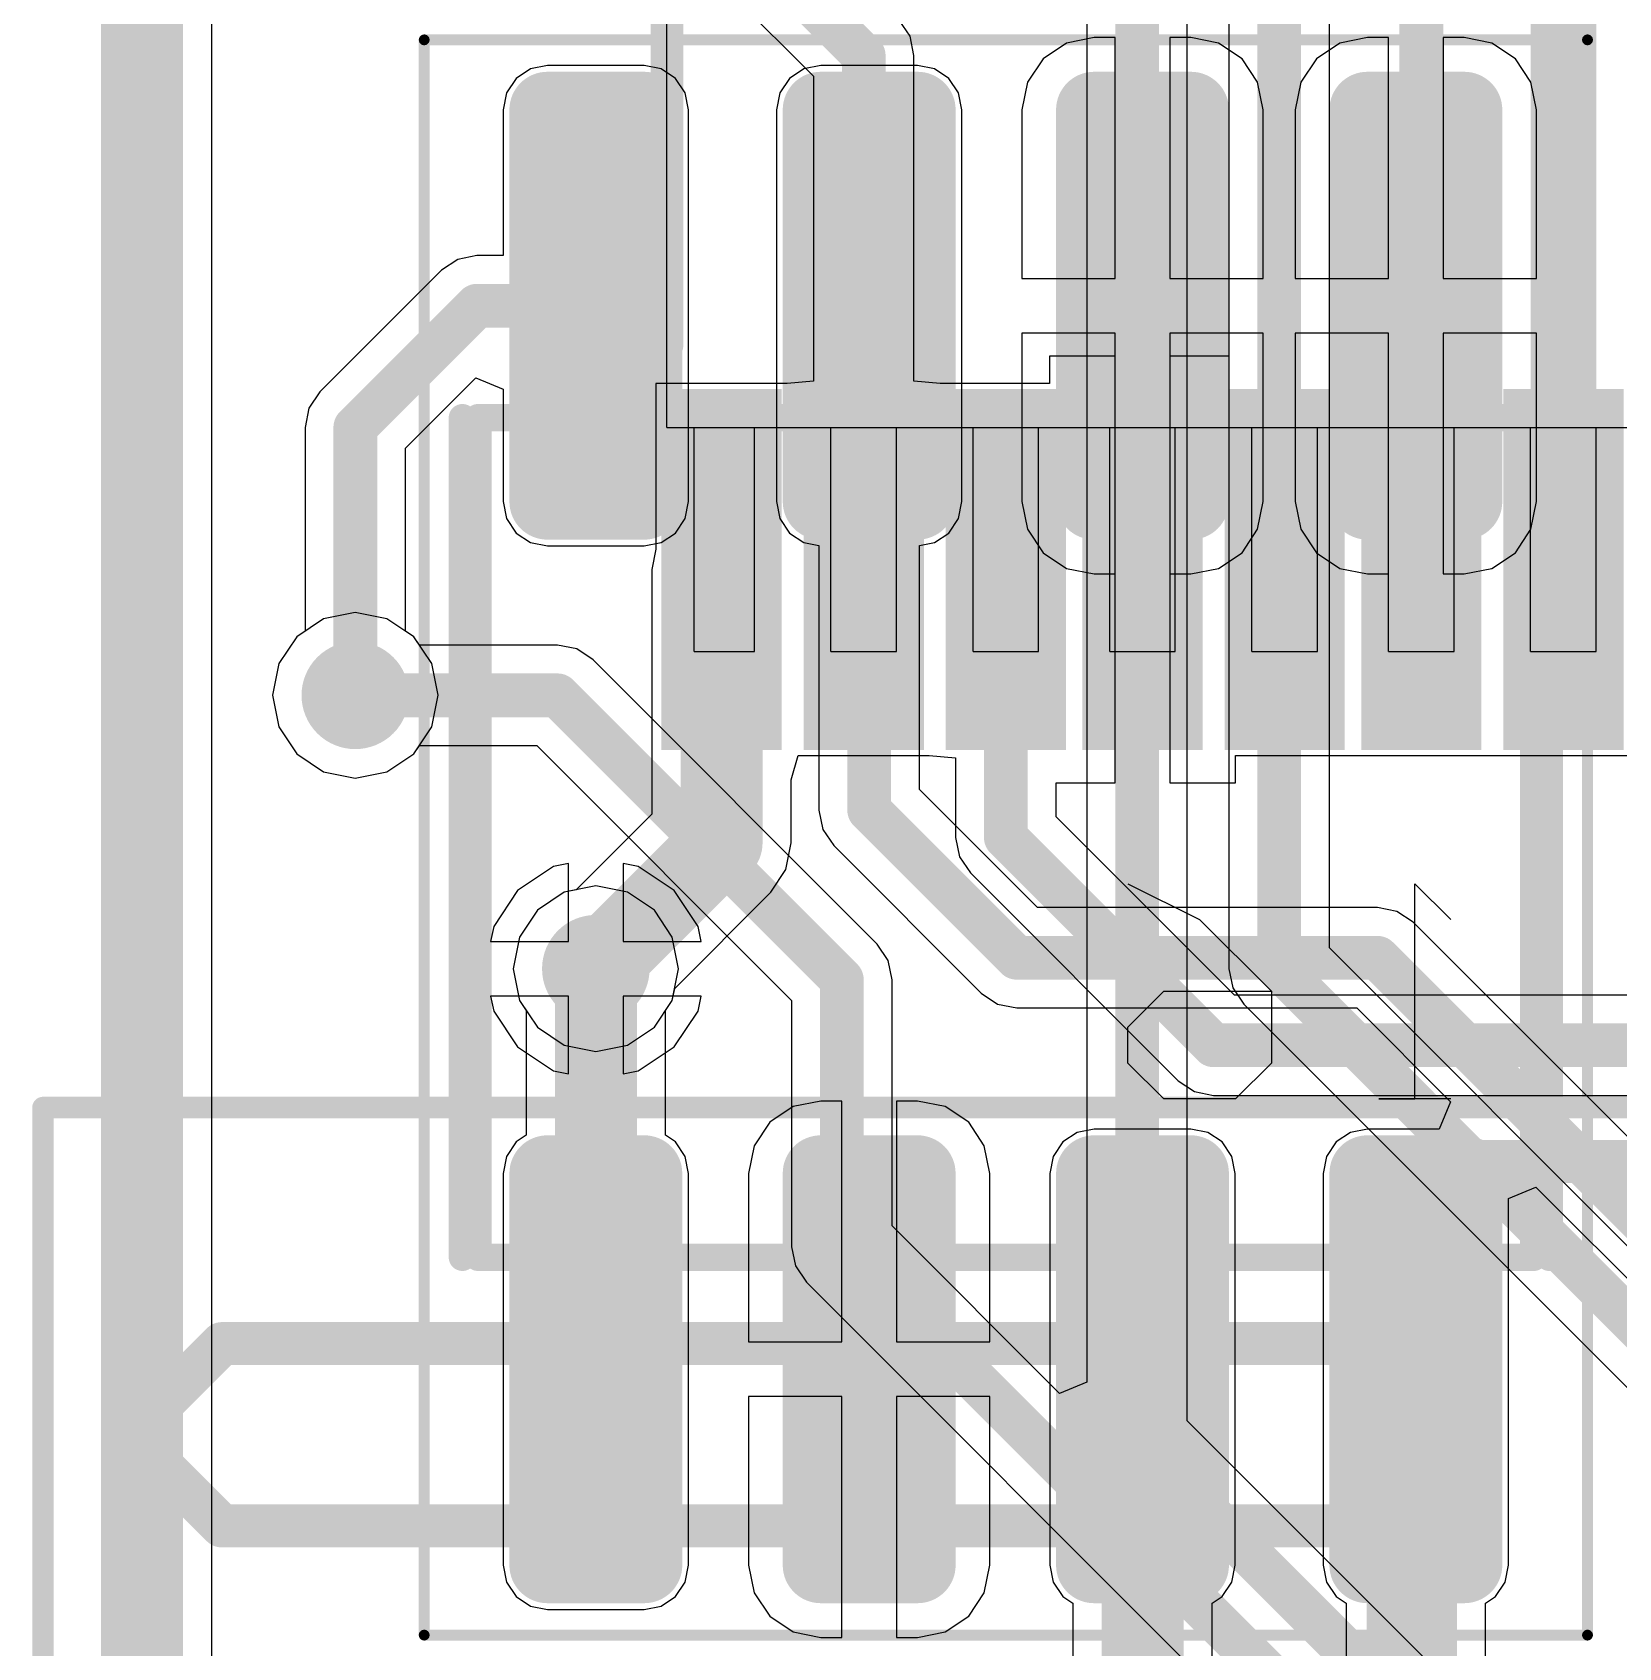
# Model space of a CAD drawing. Header units: millimetres. Extents: x 3.6 to 6.79, y 1.07 to 2.73.
# Drawn here: x 3.6019 to 3.8921, y 1.9608 to 2.2562 of the extents above; entities that cross this region are included whole.
import ezdxf

# ---------------------------------------------------------------- set-up
doc = ezdxf.new("R2010")
doc.units = ezdxf.units.MM
doc.header["$MEASUREMENT"] = 0
for name, color, linetype in [('BottomLayer', 5, 'Continuous'), ('BottomOverlay', 54, 'Continuous'), ('BottomPaste', 16, 'Continuous'), ('BottomSolder', 6, 'Continuous'), ('KeepOutLayer', 6, 'Continuous'), ('Mechanical13', 56, 'Continuous'), ('Mechanical15', 56, 'Continuous'), ('MidLayer1', 16, 'Continuous'), ('MidLayer2', 76, 'Continuous'), ('MultiLayer', 9, 'Continuous'), ('TopLayer', 1, 'Continuous'), ('TopOverlay', 2, 'Continuous'), ('TopPaste', 8, 'Continuous'), ('TopSolder', 216, 'Continuous'), ('ViaHoleLayer', 16, 'Continuous')]:
    doc.layers.add(name, color=color, linetype=linetype)

# ---------------------------------------------------------------- blocks, each defined once
blk = doc.blocks.new('61031621121_B_11')
at = {"layer": 'BottomOverlay'}
for p, q in [((0.12205, 0.44303), (0.12861, 0.44959)), ((0.12861, 0.44959), (0.13517, 0.44959)), ((0.13517, 0.44959), (0.14173, 0.44303)), ((0.1614, 0.44959), (0.15485, 0.43647)), ((0.12205, 0.42991), (0.12205, 0.44303)), ((0.14173, 0.44303), (0.14173, 0.42335)), ((0.15485, 0.43647), (0.14173, 0.42335)), ((0.12861, 0.42335), (0.12205, 0.42991)), ((0.14173, 0.42335), (0.12861, 0.42335)), ((0.12205, 0.39055), (0.12205, 0.40367)), ((0.12205, 0.40367), (0.12205, 0.39711)), ((0.12205, 0.39711), (0.1614, 0.39711)), ((0.1614, 0.39711), (0.15485, 0.39055))]:
    blk.add_line(p, q, dxfattribs=at)
blk = doc.blocks.new('JP3_D1C_B_113')
at = {"layer": 'BottomOverlay', "const_width": 0.00787}
for points in [[(-0.05, 0.28906), (-0.06667, 0.27239)], [(-0.05, 0.28906), (-0.03333, 0.27239)], [(-0.06667, 0.27239), (-0.06667, 0.06006)], [(-0.03333, 0.27239), (-0.03333, 0.05906)], [(-0.3, 0.05906), (0, 0.05906)], [(0, 0.05906), (0, -0.04094)]]:
    blk.add_lwpolyline(points, dxfattribs=at)
at = {"layer": 'BottomOverlay', "const_width": 0.00394}
for points in [[(-0.05197, 0.28906, 1), (-0.04803, 0.28906, 1)], [(-0.05197, 0.28906, 1), (-0.04803, 0.28906, 1)], [(-0.06863, 0.27239, 1), (-0.0647, 0.27239, 1)], [(-0.06863, 0.27239, 1), (-0.0647, 0.27239, 1)], [(-0.0353, 0.27239, 1), (-0.03136, 0.27239, 1)], [(-0.0353, 0.27239, 1), (-0.03136, 0.27239, 1)], [(-0.06863, 0.06006, 1), (-0.0647, 0.06006, 1)], [(-0.0353, 0.05906, 1), (-0.03136, 0.05906, 1)], [(-0.00197, 0.05906, 1), (0.00197, 0.05906, 1)], [(-0.00197, 0.05906, 1), (0.00197, 0.05906, 1)]]:
    blk.add_lwpolyline(points, format="xyb", close=True, dxfattribs=at)
at = {"layer": 'Mechanical15', "const_width": 0.00394}
for points in [[(-0.30984, 0.30512), (0.00984, 0.30512)], [(0.00984, 0.30512), (0.00984, -0.1378)]]:
    blk.add_lwpolyline(points, dxfattribs=at)
at = {"layer": 'Mechanical15', "const_width": 0.00197}
blk.add_lwpolyline([(0.00886, 0.30512, 1), (0.01083, 0.30512, 1)], format="xyb", close=True, dxfattribs=at)
blk.add_lwpolyline([(0.00886, 0.30512, 1), (0.01083, 0.30512, 1)], format="xyb", close=True, dxfattribs=at)
blk = doc.blocks.new('SOP65P640X110_16N_B_147')
at = {"layer": 'BottomLayer'}
for points in [[(0.086, 0.057), (0.144, 0.057), (0.086, 0.071), (0.144, 0.071)], [(0.086, 0.031), (0.144, 0.031), (0.086, 0.045), (0.144, 0.045)], [(0.086, 0.006), (0.144, 0.006), (0.086, 0.02), (0.144, 0.02)], [(0.086, -0.02), (0.144, -0.02), (0.086, -0.006), (0.144, -0.006)], [(0.086, -0.045), (0.144, -0.045), (0.086, -0.031), (0.144, -0.031)], [(0.086, -0.071), (0.144, -0.071), (0.086, -0.057), (0.144, -0.057)], [(0.086, -0.097), (0.144, -0.097), (0.086, -0.083), (0.144, -0.083)]]:
    blk.add_solid(points, dxfattribs=at)
at = {"layer": 'BottomOverlay', "const_width": 0.006}
blk.add_lwpolyline([(0.074, -0.1), (0.012, -0.1)], dxfattribs=at)
at = {"layer": 'BottomOverlay', "const_width": 0.003}
blk.add_lwpolyline([(0.0725, -0.1, 1), (0.0755, -0.1, 1)], format="xyb", close=True, dxfattribs=at)
at = {"layer": 'BottomPaste'}
for points in [[(0.086, 0.057), (0.144, 0.057), (0.086, 0.071), (0.144, 0.071)], [(0.086, 0.031), (0.144, 0.031), (0.086, 0.045), (0.144, 0.045)], [(0.086, 0.006), (0.144, 0.006), (0.086, 0.02), (0.144, 0.02)], [(0.086, -0.02), (0.144, -0.02), (0.086, -0.006), (0.144, -0.006)], [(0.086, -0.045), (0.144, -0.045), (0.086, -0.031), (0.144, -0.031)], [(0.086, -0.071), (0.144, -0.071), (0.086, -0.057), (0.144, -0.057)], [(0.086, -0.097), (0.144, -0.097), (0.086, -0.083), (0.144, -0.083)]]:
    blk.add_solid(points, dxfattribs=at)
at = {"layer": 'BottomSolder'}
for points in [[(0.082, 0.053), (0.148, 0.053), (0.082, 0.075), (0.148, 0.075)], [(0.082, 0.027), (0.148, 0.027), (0.082, 0.049), (0.148, 0.049)], [(0.082, 0.002), (0.148, 0.002), (0.082, 0.024), (0.148, 0.024)], [(0.082, -0.024), (0.148, -0.024), (0.082, -0.002), (0.148, -0.002)], [(0.082, -0.049), (0.148, -0.049), (0.082, -0.027), (0.148, -0.027)], [(0.082, -0.075), (0.148, -0.075), (0.082, -0.053), (0.148, -0.053)], [(0.082, -0.101), (0.148, -0.101), (0.082, -0.079), (0.148, -0.079)]]:
    blk.add_solid(points, dxfattribs=at)
at = {"layer": 'Mechanical13'}
for points in [[(0.089, -0.1), (0.089, 0.1)], [(0.13, 0.07), (0.089, 0.07)], [(0.089, 0.058), (0.089, 0.07)], [(0.13, 0.058), (0.13, 0.07)], [(0.13, 0.058), (0.089, 0.058)], [(0.13, 0.044), (0.089, 0.044)], [(0.089, 0.032), (0.089, 0.044)], [(0.13, 0.032), (0.13, 0.044)], [(0.13, 0.032), (0.089, 0.032)], [(0.13, 0.019), (0.089, 0.019)], [(0.089, 0.007), (0.089, 0.019)], [(0.13, 0.007), (0.13, 0.019)], [(0.13, 0.007), (0.089, 0.007)], [(0.13, -0.007), (0.089, -0.007)], [(0.089, -0.019), (0.089, -0.007)], [(0.13, -0.019), (0.13, -0.007)], [(0.13, -0.019), (0.089, -0.019)], [(0.13, -0.032), (0.089, -0.032)], [(0.089, -0.044), (0.089, -0.032)], [(0.13, -0.044), (0.13, -0.032)], [(0.13, -0.044), (0.089, -0.044)], [(0.13, -0.058), (0.089, -0.058)], [(0.089, -0.07), (0.089, -0.058)], [(0.13, -0.07), (0.13, -0.058)], [(0.13, -0.07), (0.089, -0.07)], [(0.13, -0.084), (0.089, -0.084)], [(0.089, -0.095), (0.089, -0.084)], [(0.13, -0.095), (0.13, -0.084)], [(0.13, -0.095), (0.089, -0.095)], [(0.089, -0.1), (0.012, -0.1)]]:
    blk.add_lwpolyline(points, dxfattribs=at)
for points in [[(0.089, 0.07, 1), (0.089, 0.07, 1)], [(0.089, 0.07, 1), (0.089, 0.07, 1)], [(0.13, 0.07, 1), (0.13, 0.07, 1)], [(0.13, 0.07, 1), (0.13, 0.07, 1)], [(0.089, 0.058, 1), (0.089, 0.058, 1)], [(0.089, 0.058, 1), (0.089, 0.058, 1)], [(0.13, 0.058, 1), (0.13, 0.058, 1)], [(0.13, 0.058, 1), (0.13, 0.058, 1)], [(0.089, 0.044, 1), (0.089, 0.044, 1)], [(0.089, 0.044, 1), (0.089, 0.044, 1)], [(0.13, 0.044, 1), (0.13, 0.044, 1)], [(0.13, 0.044, 1), (0.13, 0.044, 1)], [(0.089, 0.032, 1), (0.089, 0.032, 1)], [(0.089, 0.032, 1), (0.089, 0.032, 1)], [(0.13, 0.032, 1), (0.13, 0.032, 1)], [(0.13, 0.032, 1), (0.13, 0.032, 1)], [(0.089, 0.019, 1), (0.089, 0.019, 1)], [(0.089, 0.019, 1), (0.089, 0.019, 1)], [(0.13, 0.019, 1), (0.13, 0.019, 1)], [(0.13, 0.019, 1), (0.13, 0.019, 1)], [(0.089, 0.007, 1), (0.089, 0.007, 1)], [(0.089, 0.007, 1), (0.089, 0.007, 1)], [(0.13, 0.007, 1), (0.13, 0.007, 1)], [(0.13, 0.007, 1), (0.13, 0.007, 1)], [(0.089, -0.007, 1), (0.089, -0.007, 1)], [(0.089, -0.007, 1), (0.089, -0.007, 1)], [(0.13, -0.007, 1), (0.13, -0.007, 1)], [(0.13, -0.007, 1), (0.13, -0.007, 1)], [(0.089, -0.019, 1), (0.089, -0.019, 1)], [(0.089, -0.019, 1), (0.089, -0.019, 1)], [(0.13, -0.019, 1), (0.13, -0.019, 1)], [(0.13, -0.019, 1), (0.13, -0.019, 1)], [(0.089, -0.032, 1), (0.089, -0.032, 1)], [(0.089, -0.032, 1), (0.089, -0.032, 1)], [(0.13, -0.032, 1), (0.13, -0.032, 1)], [(0.13, -0.032, 1), (0.13, -0.032, 1)], [(0.089, -0.044, 1), (0.089, -0.044, 1)], [(0.089, -0.044, 1), (0.089, -0.044, 1)], [(0.13, -0.044, 1), (0.13, -0.044, 1)], [(0.13, -0.044, 1), (0.13, -0.044, 1)], [(0.089, -0.058, 1), (0.089, -0.058, 1)], [(0.089, -0.058, 1), (0.089, -0.058, 1)], [(0.13, -0.058, 1), (0.13, -0.058, 1)], [(0.13, -0.058, 1), (0.13, -0.058, 1)], [(0.089, -0.07, 1), (0.089, -0.07, 1)], [(0.089, -0.07, 1), (0.089, -0.07, 1)], [(0.13, -0.07, 1), (0.13, -0.07, 1)], [(0.13, -0.07, 1), (0.13, -0.07, 1)], [(0.089, -0.084, 1), (0.089, -0.084, 1)], [(0.089, -0.084, 1), (0.089, -0.084, 1)], [(0.13, -0.084, 1), (0.13, -0.084, 1)], [(0.13, -0.084, 1), (0.13, -0.084, 1)], [(0.089, -0.095, 1), (0.089, -0.095, 1)], [(0.089, -0.095, 1), (0.089, -0.095, 1)], [(0.13, -0.095, 1), (0.13, -0.095, 1)], [(0.13, -0.095, 1), (0.13, -0.095, 1)], [(0.089, -0.1, 1), (0.089, -0.1, 1)], [(0.089, -0.1, 1), (0.089, -0.1, 1)]]:
    blk.add_lwpolyline(points, format="xyb", close=True, dxfattribs=at)
blk = doc.blocks.new('SOIC127P599X175_8N_149')
at = {"layer": 'Mechanical13', "const_width": 0.005}
for points in [[(-0.07677, -0.09656), (-0.07677, 0.09656)], [(0.07677, 0.09656), (-0.07677, 0.09656)], [(0.07677, -0.09656), (0.07677, 0.09656)], [(0.07677, -0.09656), (-0.07677, -0.09656)]]:
    blk.add_lwpolyline(points, dxfattribs=at)
at = {"layer": 'Mechanical13', "const_width": 0.0025}
for points in [[(-0.07802, 0.09656, 1), (-0.07552, 0.09656, 1)], [(-0.07802, 0.09656, 1), (-0.07552, 0.09656, 1)], [(0.07552, 0.09656, 1), (0.07802, 0.09656, 1)], [(0.07552, 0.09656, 1), (0.07802, 0.09656, 1)], [(-0.07802, -0.09656, 1), (-0.07552, -0.09656, 1)], [(-0.07802, -0.09656, 1), (-0.07552, -0.09656, 1)], [(0.07552, -0.09656, 1), (0.07802, -0.09656, 1)], [(0.07552, -0.09656, 1), (0.07802, -0.09656, 1)]]:
    blk.add_lwpolyline(points, format="xyb", close=True, dxfattribs=at)
at = {"layer": 'Mechanical15', "const_width": 0.00197}
for points in [[(-0.14587, -0.1064), (-0.14587, 0.1064)], [(0.14587, 0.1064), (-0.14587, 0.1064)], [(0.14587, -0.1064), (0.14587, 0.1064)], [(0.14587, -0.1064), (-0.14587, -0.1064)]]:
    blk.add_lwpolyline(points, dxfattribs=at)
at = {"layer": 'Mechanical15', "const_width": 0.000984}
for points in [[(-0.14636, 0.1064, 1), (-0.14537, 0.1064, 1)], [(-0.14636, 0.1064, 1), (-0.14537, 0.1064, 1)], [(0.14537, 0.1064, 1), (0.14636, 0.1064, 1)], [(0.14537, 0.1064, 1), (0.14636, 0.1064, 1)], [(-0.14636, -0.1064, 1), (-0.14537, -0.1064, 1)], [(-0.14636, -0.1064, 1), (-0.14537, -0.1064, 1)], [(0.14537, -0.1064, 1), (0.14636, -0.1064, 1)], [(0.14537, -0.1064, 1), (0.14636, -0.1064, 1)]]:
    blk.add_lwpolyline(points, format="xyb", close=True, dxfattribs=at)
at = {"layer": 'TopLayer', "const_width": 0.00295}
for points in [[(-0.13455, 0.08386, 1), (-0.13159, 0.08386, 1)], [(-0.06289, 0.08386, 1), (-0.05994, 0.08386, 1)], [(0.05994, 0.08386, 1), (0.06289, 0.08386, 1)], [(0.13159, 0.08386, 1), (0.13455, 0.08386, 1)], [(-0.13455, 0.06614, 1), (-0.13159, 0.06614, 1)], [(-0.06289, 0.06614, 1), (-0.05994, 0.06614, 1)], [(0.05994, 0.06614, 1), (0.06289, 0.06614, 1)], [(0.13159, 0.06614, 1), (0.13455, 0.06614, 1)], [(-0.13455, 0.03386, 1), (-0.13159, 0.03386, 1)], [(-0.06289, 0.03386, 1), (-0.05994, 0.03386, 1)], [(0.05994, 0.03386, 1), (0.06289, 0.03386, 1)], [(0.13159, 0.03386, 1), (0.13455, 0.03386, 1)], [(-0.13455, 0.01614, 1), (-0.13159, 0.01614, 1)], [(-0.06289, 0.01614, 1), (-0.05994, 0.01614, 1)], [(0.05994, 0.01614, 1), (0.06289, 0.01614, 1)], [(0.13159, 0.01614, 1), (0.13455, 0.01614, 1)], [(-0.13455, -0.01614, 1), (-0.13159, -0.01614, 1)], [(-0.06289, -0.01614, 1), (-0.05994, -0.01614, 1)], [(0.05994, -0.01614, 1), (0.06289, -0.01614, 1)], [(0.13159, -0.01614, 1), (0.13455, -0.01614, 1)], [(-0.13455, -0.03386, 1), (-0.13159, -0.03386, 1)], [(-0.06289, -0.03386, 1), (-0.05994, -0.03386, 1)], [(0.05994, -0.03386, 1), (0.06289, -0.03386, 1)], [(0.13159, -0.03386, 1), (0.13455, -0.03386, 1)], [(-0.13455, -0.06614, 1), (-0.13159, -0.06614, 1)], [(-0.06289, -0.06614, 1), (-0.05994, -0.06614, 1)], [(0.05994, -0.06614, 1), (0.06289, -0.06614, 1)], [(0.13159, -0.06614, 1), (0.13455, -0.06614, 1)], [(-0.13455, -0.08386, 1), (-0.13159, -0.08386, 1)], [(-0.06289, -0.08386, 1), (-0.05994, -0.08386, 1)], [(0.05994, -0.08386, 1), (0.06289, -0.08386, 1)], [(0.13159, -0.08386, 1), (0.13455, -0.08386, 1)]]:
    blk.add_lwpolyline(points, format="xyb", close=True, dxfattribs=at)
at = {"layer": 'TopLayer'}
for points in [[(-0.13307, 0.06319), (-0.06142, 0.06319), (-0.13307, 0.08681), (-0.06142, 0.08681)], [(0.06142, 0.06319), (0.13307, 0.06319), (0.06142, 0.08681), (0.13307, 0.08681)], [(-0.13602, 0.06614), (-0.05846, 0.06614), (-0.13602, 0.08386), (-0.05846, 0.08386)], [(0.05846, 0.06614), (0.13602, 0.06614), (0.05846, 0.08386), (0.13602, 0.08386)], [(-0.13307, 0.01319), (-0.06142, 0.01319), (-0.13307, 0.03681), (-0.06142, 0.03681)], [(0.06142, 0.01319), (0.13307, 0.01319), (0.06142, 0.03681), (0.13307, 0.03681)], [(-0.13602, 0.01614), (-0.05846, 0.01614), (-0.13602, 0.03386), (-0.05846, 0.03386)], [(0.05846, 0.01614), (0.13602, 0.01614), (0.05846, 0.03386), (0.13602, 0.03386)], [(-0.13307, -0.03681), (-0.06142, -0.03681), (-0.13307, -0.01319), (-0.06142, -0.01319)], [(0.06142, -0.03681), (0.13307, -0.03681), (0.06142, -0.01319), (0.13307, -0.01319)], [(-0.13602, -0.03386), (-0.05846, -0.03386), (-0.13602, -0.01614), (-0.05846, -0.01614)], [(0.05846, -0.03386), (0.13602, -0.03386), (0.05846, -0.01614), (0.13602, -0.01614)], [(-0.13307, -0.08681), (-0.06142, -0.08681), (-0.13307, -0.06319), (-0.06142, -0.06319)], [(0.06142, -0.08681), (0.13307, -0.08681), (0.06142, -0.06319), (0.13307, -0.06319)], [(-0.13602, -0.08386), (-0.05846, -0.08386), (-0.13602, -0.06614), (-0.05846, -0.06614)], [(0.05846, -0.08386), (0.13602, -0.08386), (0.05846, -0.06614), (0.13602, -0.06614)]]:
    blk.add_solid(points, dxfattribs=at)
at = {"layer": 'TopOverlay', "const_width": 0.005}
for points in [[(0.07677, 0.09941), (-0.07677, 0.09941)], [(0.07677, -0.09941), (-0.07677, -0.09941)]]:
    blk.add_lwpolyline(points, dxfattribs=at)
at = {"layer": 'TopOverlay', "const_width": 0.0025}
for points in [[(-0.07802, 0.09941, 1), (-0.07552, 0.09941, 1)], [(0.07552, 0.09941, 1), (0.07802, 0.09941, 1)], [(-0.07802, -0.09941, 1), (-0.07552, -0.09941, 1)], [(0.07552, -0.09941, 1), (0.07802, -0.09941, 1)]]:
    blk.add_lwpolyline(points, format="xyb", close=True, dxfattribs=at)
at = {"layer": 'TopPaste', "const_width": 0.00295}
for points in [[(-0.13455, 0.08386, 1), (-0.13159, 0.08386, 1)], [(-0.06289, 0.08386, 1), (-0.05994, 0.08386, 1)], [(0.05994, 0.08386, 1), (0.06289, 0.08386, 1)], [(0.13159, 0.08386, 1), (0.13455, 0.08386, 1)], [(-0.13455, 0.06614, 1), (-0.13159, 0.06614, 1)], [(-0.06289, 0.06614, 1), (-0.05994, 0.06614, 1)], [(0.05994, 0.06614, 1), (0.06289, 0.06614, 1)], [(0.13159, 0.06614, 1), (0.13455, 0.06614, 1)], [(-0.13455, 0.03386, 1), (-0.13159, 0.03386, 1)], [(-0.06289, 0.03386, 1), (-0.05994, 0.03386, 1)], [(0.05994, 0.03386, 1), (0.06289, 0.03386, 1)], [(0.13159, 0.03386, 1), (0.13455, 0.03386, 1)], [(-0.13455, 0.01614, 1), (-0.13159, 0.01614, 1)], [(-0.06289, 0.01614, 1), (-0.05994, 0.01614, 1)], [(0.05994, 0.01614, 1), (0.06289, 0.01614, 1)], [(0.13159, 0.01614, 1), (0.13455, 0.01614, 1)], [(-0.13455, -0.01614, 1), (-0.13159, -0.01614, 1)], [(-0.06289, -0.01614, 1), (-0.05994, -0.01614, 1)], [(0.05994, -0.01614, 1), (0.06289, -0.01614, 1)], [(0.13159, -0.01614, 1), (0.13455, -0.01614, 1)], [(-0.13455, -0.03386, 1), (-0.13159, -0.03386, 1)], [(-0.06289, -0.03386, 1), (-0.05994, -0.03386, 1)], [(0.05994, -0.03386, 1), (0.06289, -0.03386, 1)], [(0.13159, -0.03386, 1), (0.13455, -0.03386, 1)], [(-0.13455, -0.06614, 1), (-0.13159, -0.06614, 1)], [(-0.06289, -0.06614, 1), (-0.05994, -0.06614, 1)], [(0.05994, -0.06614, 1), (0.06289, -0.06614, 1)], [(0.13159, -0.06614, 1), (0.13455, -0.06614, 1)], [(-0.13455, -0.08386, 1), (-0.13159, -0.08386, 1)], [(-0.06289, -0.08386, 1), (-0.05994, -0.08386, 1)], [(0.05994, -0.08386, 1), (0.06289, -0.08386, 1)], [(0.13159, -0.08386, 1), (0.13455, -0.08386, 1)]]:
    blk.add_lwpolyline(points, format="xyb", close=True, dxfattribs=at)
at = {"layer": 'TopPaste'}
for points in [[(-0.13307, 0.06319), (-0.06142, 0.06319), (-0.13307, 0.08681), (-0.06142, 0.08681)], [(0.06142, 0.06319), (0.13307, 0.06319), (0.06142, 0.08681), (0.13307, 0.08681)], [(-0.13602, 0.06614), (-0.05846, 0.06614), (-0.13602, 0.08386), (-0.05846, 0.08386)], [(0.05846, 0.06614), (0.13602, 0.06614), (0.05846, 0.08386), (0.13602, 0.08386)], [(-0.13307, 0.01319), (-0.06142, 0.01319), (-0.13307, 0.03681), (-0.06142, 0.03681)], [(0.06142, 0.01319), (0.13307, 0.01319), (0.06142, 0.03681), (0.13307, 0.03681)], [(-0.13602, 0.01614), (-0.05846, 0.01614), (-0.13602, 0.03386), (-0.05846, 0.03386)], [(0.05846, 0.01614), (0.13602, 0.01614), (0.05846, 0.03386), (0.13602, 0.03386)], [(-0.13307, -0.03681), (-0.06142, -0.03681), (-0.13307, -0.01319), (-0.06142, -0.01319)], [(0.06142, -0.03681), (0.13307, -0.03681), (0.06142, -0.01319), (0.13307, -0.01319)], [(-0.13602, -0.03386), (-0.05846, -0.03386), (-0.13602, -0.01614), (-0.05846, -0.01614)], [(0.05846, -0.03386), (0.13602, -0.03386), (0.05846, -0.01614), (0.13602, -0.01614)], [(-0.13307, -0.08681), (-0.06142, -0.08681), (-0.13307, -0.06319), (-0.06142, -0.06319)], [(0.06142, -0.08681), (0.13307, -0.08681), (0.06142, -0.06319), (0.13307, -0.06319)], [(-0.13602, -0.08386), (-0.05846, -0.08386), (-0.13602, -0.06614), (-0.05846, -0.06614)], [(0.05846, -0.08386), (0.13602, -0.08386), (0.05846, -0.06614), (0.13602, -0.06614)]]:
    blk.add_solid(points, dxfattribs=at)
at = {"layer": 'TopSolder', "const_width": 0.00695}
for points in [[(-0.13655, 0.08386, 1), (-0.12959, 0.08386, 1)], [(-0.06489, 0.08386, 1), (-0.05794, 0.08386, 1)], [(0.05794, 0.08386, 1), (0.06489, 0.08386, 1)], [(0.12959, 0.08386, 1), (0.13655, 0.08386, 1)], [(-0.13655, 0.06614, 1), (-0.12959, 0.06614, 1)], [(-0.06489, 0.06614, 1), (-0.05794, 0.06614, 1)], [(0.05794, 0.06614, 1), (0.06489, 0.06614, 1)], [(0.12959, 0.06614, 1), (0.13655, 0.06614, 1)], [(-0.13655, 0.03386, 1), (-0.12959, 0.03386, 1)], [(-0.06489, 0.03386, 1), (-0.05794, 0.03386, 1)], [(0.05794, 0.03386, 1), (0.06489, 0.03386, 1)], [(0.12959, 0.03386, 1), (0.13655, 0.03386, 1)], [(-0.13655, 0.01614, 1), (-0.12959, 0.01614, 1)], [(-0.06489, 0.01614, 1), (-0.05794, 0.01614, 1)], [(0.05794, 0.01614, 1), (0.06489, 0.01614, 1)], [(0.12959, 0.01614, 1), (0.13655, 0.01614, 1)], [(-0.13655, -0.01614, 1), (-0.12959, -0.01614, 1)], [(-0.06489, -0.01614, 1), (-0.05794, -0.01614, 1)], [(0.05794, -0.01614, 1), (0.06489, -0.01614, 1)], [(0.12959, -0.01614, 1), (0.13655, -0.01614, 1)], [(-0.13655, -0.03386, 1), (-0.12959, -0.03386, 1)], [(-0.06489, -0.03386, 1), (-0.05794, -0.03386, 1)], [(0.05794, -0.03386, 1), (0.06489, -0.03386, 1)], [(0.12959, -0.03386, 1), (0.13655, -0.03386, 1)], [(-0.13655, -0.06614, 1), (-0.12959, -0.06614, 1)], [(-0.06489, -0.06614, 1), (-0.05794, -0.06614, 1)], [(0.05794, -0.06614, 1), (0.06489, -0.06614, 1)], [(0.12959, -0.06614, 1), (0.13655, -0.06614, 1)], [(-0.13655, -0.08386, 1), (-0.12959, -0.08386, 1)], [(-0.06489, -0.08386, 1), (-0.05794, -0.08386, 1)], [(0.05794, -0.08386, 1), (0.06489, -0.08386, 1)], [(0.12959, -0.08386, 1), (0.13655, -0.08386, 1)]]:
    blk.add_lwpolyline(points, format="xyb", close=True, dxfattribs=at)
at = {"layer": 'TopSolder'}
for points in [[(-0.13307, 0.05919), (-0.06142, 0.05919), (-0.13307, 0.09081), (-0.06142, 0.09081)], [(0.06142, 0.05919), (0.13307, 0.05919), (0.06142, 0.09081), (0.13307, 0.09081)], [(-0.14002, 0.06614), (-0.05446, 0.06614), (-0.14002, 0.08386), (-0.05446, 0.08386)], [(0.05446, 0.06614), (0.14002, 0.06614), (0.05446, 0.08386), (0.14002, 0.08386)], [(-0.13307, 0.00919), (-0.06142, 0.00919), (-0.13307, 0.04081), (-0.06142, 0.04081)], [(0.06142, 0.00919), (0.13307, 0.00919), (0.06142, 0.04081), (0.13307, 0.04081)], [(-0.14002, 0.01614), (-0.05446, 0.01614), (-0.14002, 0.03386), (-0.05446, 0.03386)], [(0.05446, 0.01614), (0.14002, 0.01614), (0.05446, 0.03386), (0.14002, 0.03386)], [(-0.13307, -0.04081), (-0.06142, -0.04081), (-0.13307, -0.00919), (-0.06142, -0.00919)], [(0.06142, -0.04081), (0.13307, -0.04081), (0.06142, -0.00919), (0.13307, -0.00919)], [(-0.14002, -0.03386), (-0.05446, -0.03386), (-0.14002, -0.01614), (-0.05446, -0.01614)], [(0.05446, -0.03386), (0.14002, -0.03386), (0.05446, -0.01614), (0.14002, -0.01614)], [(-0.13307, -0.09081), (-0.06142, -0.09081), (-0.13307, -0.05919), (-0.06142, -0.05919)], [(0.06142, -0.09081), (0.13307, -0.09081), (0.06142, -0.05919), (0.13307, -0.05919)], [(-0.14002, -0.08386), (-0.05446, -0.08386), (-0.14002, -0.06614), (-0.05446, -0.06614)], [(0.05446, -0.08386), (0.14002, -0.08386), (0.05446, -0.06614), (0.14002, -0.06614)]]:
    blk.add_solid(points, dxfattribs=at)

msp = doc.modelspace()

# ---------------------------------------------------------------- linework, layer by layer
at = {"layer": 'BottomLayer'}
for p, q in [((3.63474, 1.08574), (3.63474, 2.7138)), ((3.69551, 2.29751), (3.74482, 2.2482)), ((3.82082, 2.26828), (3.82082, 2.197)), ((3.76248, 2.25551), (3.76049, 2.25849)), ((3.76318, 2.252), (3.76248, 2.25551)), ((3.76318, 2.19243), (3.76318, 2.252)), ((3.74482, 2.2482), (3.74482, 2.19243)), ((3.8, 2.197), (3.788, 2.197)), ((3.788, 2.197), (3.788, 2.192)), ((3.8, 2.158), (3.8, 2.197)), ((3.82082, 2.197), (3.81, 2.197)), ((3.81, 2.197), (3.81, 2.158)), ((3.737, 2.192), (3.716, 2.192)), ((3.716, 2.192), (3.716, 2.16175)), ((3.74, 2.192), (3.737, 2.192)), ((3.74482, 2.19243), (3.74, 2.192)), ((3.768, 2.192), (3.76318, 2.19243)), ((3.771, 2.192), (3.768, 2.192)), ((3.788, 2.192), (3.771, 2.192)), ((3.716, 2.16175), (3.71526, 2.158)), ((3.71526, 2.158), (3.71526, 2.11328)), ((3.8, 2.119), (3.8, 2.158)), ((3.81, 2.158), (3.81, 2.119)), ((3.65521, 2.14898), (3.6503, 2.1457)), ((3.661, 2.15013), (3.65521, 2.14898)), ((3.66679, 2.14898), (3.661, 2.15013)), ((3.6717, 2.1457), (3.66679, 2.14898)), ((3.6503, 2.1457), (3.64702, 2.14079)), ((3.67498, 2.14079), (3.6717, 2.1457)), ((3.64702, 2.14079), (3.64587, 2.135)), ((3.67613, 2.135), (3.67498, 2.14079)), ((3.64587, 2.135), (3.64702, 2.12921)), ((3.67498, 2.12921), (3.67613, 2.135)), ((3.64702, 2.12921), (3.6503, 2.1243)), ((3.6717, 2.1243), (3.67498, 2.12921)), ((3.6503, 2.1243), (3.65521, 2.12102)), ((3.66679, 2.12102), (3.6717, 2.1243)), ((3.74074, 2.11952), (3.742, 2.124)), ((3.742, 2.124), (3.74574, 2.124)), ((3.74574, 2.124), (3.763, 2.124)), ((3.763, 2.124), (3.766, 2.124)), ((3.766, 2.124), (3.77082, 2.12357)), ((3.822, 2.119), (3.822, 2.124)), ((3.822, 2.124), (3.843, 2.124)), ((3.843, 2.124), (3.843, 2.124)), ((3.843, 2.124), (3.844, 2.124)), ((3.844, 2.124), (3.844, 2.124)), ((3.844, 2.124), (3.865, 2.124)), ((3.865, 2.124), (3.868, 2.124)), ((3.868, 2.124), (3.873, 2.124)), ((3.873, 2.124), (3.891, 2.124)), ((3.891, 2.124), (3.894, 2.124)), ((3.65521, 2.12102), (3.661, 2.11987)), ((3.661, 2.11987), (3.66679, 2.12102)), ((3.77082, 2.12357), (3.77082, 2.109)), ((3.74074, 2.108), (3.74074, 2.11952)), ((3.78918, 2.1128), (3.78918, 2.119)), ((3.78918, 2.119), (3.8, 2.119)), ((3.81, 2.119), (3.822, 2.119)), ((3.71526, 2.11328), (3.70139, 2.09942)), ((3.8218, 2.08018), (3.78918, 2.1128)), ((3.73977, 2.10312), (3.74074, 2.108)), ((3.77082, 2.109), (3.77152, 2.10549)), ((3.77152, 2.10549), (3.77351, 2.10251)), ((3.73701, 2.09899), (3.73977, 2.10312)), ((3.77351, 2.10251), (3.81151, 2.06451)), ((3.69921, 2.09898), (3.6943, 2.0957)), ((3.70139, 2.09942), (3.69921, 2.09898)), ((3.71942, 2.08139), (3.73701, 2.09899)), ((3.6943, 2.0957), (3.69102, 2.09079)), ((3.69102, 2.09079), (3.68987, 2.085)), ((3.68987, 2.085), (3.69102, 2.07921)), ((3.71898, 2.07921), (3.71942, 2.08139)), ((3.90128, 2.08018), (3.8218, 2.08018)), ((3.69102, 2.07921), (3.6943, 2.0743)), ((3.7157, 2.0743), (3.71898, 2.07921)), ((3.6943, 2.0743), (3.69921, 2.07102)), ((3.71079, 2.07102), (3.7157, 2.0743)), ((3.69921, 2.07102), (3.705, 2.06987)), ((3.705, 2.06987), (3.71079, 2.07102)), ((3.81151, 2.06451), (3.81449, 2.06252)), ((3.81449, 2.06252), (3.818, 2.06182)), ((3.818, 2.06182), (3.90128, 2.06182))]:
    msp.add_line(p, q, dxfattribs=at)
for points, const_width in [([(3.702, 2.304), (3.754, 2.252)], 0.008), ([(3.856, 2.158), (3.856, 2.284)], 0.008), ([(3.83, 2.159), (3.83, 2.28)], 0.008), ([(3.882, 2.158), (3.882, 2.279)], 0.012), ([(3.754, 2.158), (3.754, 2.252)], 0.008), ([(3.728, 2.108), (3.728, 2.158)], 0.015), ([(3.83, 2.159), (3.831, 2.158)], 0.008), ([(3.78, 2.109), (3.78, 2.158)], 0.008), ([(3.705, 2.085), (3.728, 2.108)], 0.015), ([(3.78, 2.109), (3.818, 2.071)], 0.008), ([(3.818, 2.071), (3.913, 2.071)], 0.008)]:
    msp.add_lwpolyline(points, dxfattribs=dict(at, const_width=const_width))
for points, const_width in [([(3.752, 2.252, 1), (3.756, 2.252, 1)], 0.004), ([(3.752, 2.252, 1), (3.756, 2.252, 1)], 0.004), ([(3.72425, 2.158, 1), (3.73175, 2.158, 1)], 0.0075), ([(3.828, 2.159, 1), (3.832, 2.159, 1)], 0.004), ([(3.828, 2.159, 1), (3.832, 2.159, 1)], 0.004), ([(3.879, 2.158, 1), (3.885, 2.158, 1)], 0.006), ([(3.752, 2.158, 1), (3.756, 2.158, 1)], 0.004), ([(3.778, 2.158, 1), (3.782, 2.158, 1)], 0.004), ([(3.829, 2.158, 1), (3.833, 2.158, 1)], 0.004), ([(3.854, 2.158, 1), (3.858, 2.158, 1)], 0.004), ([(3.65608, 2.135, 1), (3.66592, 2.135, 1)], 0.00984), ([(3.72425, 2.108, 1), (3.73175, 2.108, 1)], 0.0075), ([(3.72425, 2.108, 1), (3.73175, 2.108, 1)], 0.0075), ([(3.778, 2.109, 1), (3.782, 2.109, 1)], 0.004), ([(3.778, 2.109, 1), (3.782, 2.109, 1)], 0.004), ([(3.70008, 2.085, 1), (3.70992, 2.085, 1)], 0.00984), ([(3.70125, 2.085, 1), (3.70875, 2.085, 1)], 0.0075), ([(3.816, 2.071, 1), (3.82, 2.071, 1)], 0.004), ([(3.816, 2.071, 1), (3.82, 2.071, 1)], 0.004)]:
    msp.add_lwpolyline(points, format="xyb", close=True, dxfattribs=dict(at, const_width=const_width))
at = {"layer": 'KeepOutLayer', "const_width": 0.015}
msp.add_lwpolyline([(3.622, 1.073), (3.622, 2.72654)], dxfattribs=at)
at = {"layer": 'MidLayer1'}
for p, q in [((3.63474, 1.08574), (3.63474, 2.7138)), ((3.65521, 2.14898), (3.6503, 2.1457)), ((3.661, 2.15013), (3.65521, 2.14898)), ((3.66679, 2.14898), (3.661, 2.15013)), ((3.6717, 2.1457), (3.66679, 2.14898)), ((3.6503, 2.1457), (3.64702, 2.14079)), ((3.67498, 2.14079), (3.6717, 2.1457)), ((3.64702, 2.14079), (3.64587, 2.135)), ((3.67613, 2.135), (3.67498, 2.14079)), ((3.64587, 2.135), (3.64702, 2.12921)), ((3.67498, 2.12921), (3.67613, 2.135)), ((3.64702, 2.12921), (3.6503, 2.1243)), ((3.6717, 2.1243), (3.67498, 2.12921)), ((3.6503, 2.1243), (3.65521, 2.12102)), ((3.66679, 2.12102), (3.6717, 2.1243)), ((3.65521, 2.12102), (3.661, 2.11987)), ((3.661, 2.11987), (3.66679, 2.12102)), ((3.69726, 2.10369), (3.69069, 2.09931)), ((3.7, 2.10424), (3.69726, 2.10369)), ((3.7, 2.09), (3.7, 2.10424)), ((3.71274, 2.10369), (3.71, 2.10424)), ((3.71, 2.10424), (3.71, 2.09)), ((3.71931, 2.09931), (3.71274, 2.10369)), ((3.69069, 2.09931), (3.68631, 2.09274)), ((3.72369, 2.09274), (3.71931, 2.09931)), ((3.68631, 2.09274), (3.68576, 2.09)), ((3.72424, 2.09), (3.72369, 2.09274)), ((3.68576, 2.09), (3.7, 2.09)), ((3.71, 2.09), (3.72424, 2.09)), ((3.7, 2.08), (3.68576, 2.08)), ((3.68576, 2.08), (3.68631, 2.07726)), ((3.7, 2.06576), (3.7, 2.08)), ((3.72424, 2.08), (3.71, 2.08)), ((3.71, 2.08), (3.71, 2.06576)), ((3.72369, 2.07726), (3.72424, 2.08)), ((3.68631, 2.07726), (3.69069, 2.07069)), ((3.71931, 2.07069), (3.72369, 2.07726)), ((3.69069, 2.07069), (3.69726, 2.06631)), ((3.71274, 2.06631), (3.71931, 2.07069)), ((3.69726, 2.06631), (3.7, 2.06576)), ((3.71, 2.06576), (3.71274, 2.06631))]:
    msp.add_line(p, q, dxfattribs=at)
at = {"layer": 'MidLayer1', "const_width": 0.00984}
for points in [[(3.65608, 2.135, 1), (3.66592, 2.135, 1)], [(3.70008, 2.085, 1), (3.70992, 2.085, 1)]]:
    msp.add_lwpolyline(points, format="xyb", close=True, dxfattribs=at)
at = {"layer": 'MidLayer2'}
for p, q in [((3.63474, 1.08574), (3.63474, 2.7138)), ((3.79482, 2.28928), (3.79482, 2.00939)), ((3.81318, 2.00235), (3.81318, 2.26745)), ((3.82082, 2.26718), (3.82082, 2.085)), ((3.83918, 2.0888), (3.83918, 2.26828)), ((3.65521, 2.14898), (3.6503, 2.1457)), ((3.661, 2.15013), (3.65521, 2.14898)), ((3.66679, 2.14898), (3.661, 2.15013)), ((3.6717, 2.1457), (3.66679, 2.14898)), ((3.6503, 2.1457), (3.64702, 2.14079)), ((3.67272, 2.14418), (3.6717, 2.1457)), ((3.698, 2.14418), (3.67272, 2.14418)), ((3.70151, 2.14348), (3.698, 2.14418)), ((3.70449, 2.14149), (3.70151, 2.14348)), ((3.64702, 2.14079), (3.64587, 2.135)), ((3.75649, 2.08949), (3.70449, 2.14149)), ((3.64587, 2.135), (3.64702, 2.12921)), ((3.64702, 2.12921), (3.6503, 2.1243)), ((3.6503, 2.1243), (3.65521, 2.12102)), ((3.66679, 2.12102), (3.6717, 2.1243)), ((3.6717, 2.1243), (3.67272, 2.12582)), ((3.67272, 2.12582), (3.6942, 2.12582)), ((3.6942, 2.12582), (3.74082, 2.0792)), ((3.65521, 2.12102), (3.661, 2.11987)), ((3.661, 2.11987), (3.66679, 2.12102)), ((3.69921, 2.09898), (3.6943, 2.0957)), ((3.705, 2.10013), (3.69921, 2.09898)), ((3.71079, 2.09898), (3.705, 2.10013)), ((3.7157, 2.0957), (3.71079, 2.09898)), ((3.6943, 2.0957), (3.69102, 2.09079)), ((3.71898, 2.09079), (3.7157, 2.0957)), ((3.69102, 2.09079), (3.68987, 2.085)), ((3.72013, 2.085), (3.71898, 2.09079)), ((3.75848, 2.08651), (3.75649, 2.08949)), ((3.9668, 1.96118), (3.83918, 2.0888)), ((3.75918, 2.083), (3.75848, 2.08651)), ((3.68987, 2.085), (3.69102, 2.07921)), ((3.71898, 2.07921), (3.72013, 2.085)), ((3.75918, 2.03797), (3.75918, 2.083)), ((3.82082, 2.085), (3.82152, 2.08149)), ((3.82152, 2.08149), (3.82351, 2.07851)), ((3.69102, 2.07921), (3.6943, 2.0743)), ((3.7157, 2.0743), (3.71898, 2.07921)), ((3.74082, 2.0792), (3.74082, 2.03417)), ((3.82351, 2.07851), (3.95651, 1.94551)), ((3.6943, 2.0743), (3.69921, 2.07102)), ((3.71079, 2.07102), (3.7157, 2.0743)), ((3.69921, 2.07102), (3.705, 2.06987)), ((3.705, 2.06987), (3.71079, 2.07102)), ((3.78982, 2.00732), (3.75918, 2.03797)), ((3.74082, 2.03417), (3.74152, 2.03065)), ((3.74152, 2.03065), (3.74351, 2.02768)), ((3.74351, 2.02768), (3.89982, 1.87137)), ((3.79482, 2.00939), (3.78982, 2.00732)), ((3.94808, 1.86745), (3.81318, 2.00235))]:
    msp.add_line(p, q, dxfattribs=at)
at = {"layer": 'MidLayer2', "const_width": 0.008}
for points in [[(3.804, 2.00055), (3.804, 2.301)], [(3.83, 2.085), (3.83, 2.28)], [(3.661, 2.135), (3.698, 2.135)], [(3.698, 2.135), (3.75, 2.083)], [(3.83, 2.085), (3.963, 1.952)], [(3.75, 2.03417), (3.75, 2.083)], [(3.75, 2.03417), (3.909, 1.87517)], [(3.803, 1.99955), (3.804, 2.00055)], [(3.803, 1.99955), (3.94428, 1.85828)]]:
    msp.add_lwpolyline(points, dxfattribs=at)
at = {"layer": 'MidLayer2'}
for points, const_width in [([(3.65608, 2.135, 1), (3.66592, 2.135, 1)], 0.00984), ([(3.659, 2.135, 1), (3.663, 2.135, 1)], 0.004), ([(3.696, 2.135, 1), (3.7, 2.135, 1)], 0.004), ([(3.696, 2.135, 1), (3.7, 2.135, 1)], 0.004), ([(3.70008, 2.085, 1), (3.70992, 2.085, 1)], 0.00984), ([(3.828, 2.085, 1), (3.832, 2.085, 1)], 0.004), ([(3.828, 2.085, 1), (3.832, 2.085, 1)], 0.004), ([(3.748, 2.083, 1), (3.752, 2.083, 1)], 0.004), ([(3.748, 2.083, 1), (3.752, 2.083, 1)], 0.004), ([(3.748, 2.03417, 1), (3.752, 2.03417, 1)], 0.004), ([(3.748, 2.03417, 1), (3.752, 2.03417, 1)], 0.004), ([(3.801, 1.99955, 1), (3.805, 1.99955, 1)], 0.004), ([(3.801, 1.99955, 1), (3.805, 1.99955, 1)], 0.004), ([(3.802, 2.00055, 1), (3.806, 2.00055, 1)], 0.004), ([(3.802, 2.00055, 1), (3.806, 2.00055, 1)], 0.004)]:
    msp.add_lwpolyline(points, format="xyb", close=True, dxfattribs=dict(at, const_width=const_width))
at = {"layer": 'MultiLayer', "const_width": 0.00984}
for points in [[(3.65608, 2.135, 1), (3.66592, 2.135, 1)], [(3.70008, 2.085, 1), (3.70992, 2.085, 1)]]:
    msp.add_lwpolyline(points, format="xyb", close=True, dxfattribs=at)
at = {"layer": 'TopLayer'}
for p, q in [((3.63474, 1.08574), (3.63474, 2.7138)), ((3.79109, 2.25427), (3.7868, 2.25141)), ((3.79614, 2.25528), (3.79109, 2.25427)), ((3.8, 2.25528), (3.79614, 2.25528)), ((3.8, 2.21124), (3.8, 2.25528)), ((3.81386, 2.25528), (3.81, 2.25528)), ((3.81, 2.25528), (3.81, 2.21124)), ((3.81891, 2.25427), (3.81386, 2.25528)), ((3.8232, 2.25141), (3.81891, 2.25427)), ((3.84109, 2.25427), (3.8368, 2.25141)), ((3.84614, 2.25528), (3.84109, 2.25427)), ((3.85, 2.25528), (3.84614, 2.25528)), ((3.85, 2.21124), (3.85, 2.25528)), ((3.86386, 2.25528), (3.86, 2.25528)), ((3.86, 2.25528), (3.86, 2.21124)), ((3.86891, 2.25427), (3.86386, 2.25528)), ((3.8732, 2.25141), (3.86891, 2.25427)), ((3.7868, 2.25141), (3.78394, 2.24712)), ((3.82606, 2.24712), (3.8232, 2.25141)), ((3.8368, 2.25141), (3.83394, 2.24712)), ((3.87606, 2.24712), (3.8732, 2.25141)), ((3.69304, 2.24956), (3.69041, 2.2478)), ((3.69614, 2.25018), (3.69304, 2.24956)), ((3.71386, 2.25018), (3.69614, 2.25018)), ((3.71696, 2.24956), (3.71386, 2.25018)), ((3.71959, 2.2478), (3.71696, 2.24956)), ((3.74304, 2.24956), (3.74041, 2.2478)), ((3.74614, 2.25018), (3.74304, 2.24956)), ((3.76386, 2.25018), (3.74614, 2.25018)), ((3.76696, 2.24956), (3.76386, 2.25018)), ((3.76959, 2.2478), (3.76696, 2.24956)), ((3.68865, 2.24517), (3.68803, 2.24207)), ((3.69041, 2.2478), (3.68865, 2.24517)), ((3.72135, 2.24517), (3.71959, 2.2478)), ((3.72197, 2.24207), (3.72135, 2.24517)), ((3.73865, 2.24517), (3.73803, 2.24207)), ((3.74041, 2.2478), (3.73865, 2.24517)), ((3.77135, 2.24517), (3.76959, 2.2478)), ((3.77197, 2.24207), (3.77135, 2.24517)), ((3.78394, 2.24712), (3.78294, 2.24207)), ((3.82706, 2.24207), (3.82606, 2.24712)), ((3.83394, 2.24712), (3.83294, 2.24207)), ((3.87706, 2.24207), (3.87606, 2.24712)), ((3.68803, 2.24207), (3.68803, 2.21542)), ((3.72197, 2.17042), (3.72197, 2.24207)), ((3.73803, 2.24207), (3.73803, 2.17042)), ((3.77197, 2.17042), (3.77197, 2.24207)), ((3.78294, 2.24207), (3.78294, 2.21124)), ((3.82706, 2.21124), (3.82706, 2.24207)), ((3.83294, 2.24207), (3.83294, 2.21124)), ((3.87706, 2.21124), (3.87706, 2.24207)), ((3.67676, 2.21273), (3.65451, 2.19049)), ((3.67973, 2.21472), (3.67676, 2.21273)), ((3.68324, 2.21542), (3.67973, 2.21472)), ((3.68803, 2.21542), (3.68324, 2.21542)), ((3.78294, 2.21124), (3.8, 2.21124)), ((3.81, 2.21124), (3.82706, 2.21124)), ((3.83294, 2.21124), (3.85, 2.21124)), ((3.86, 2.21124), (3.87706, 2.21124)), ((3.8, 2.20124), (3.78294, 2.20124)), ((3.78294, 2.20124), (3.78294, 2.17042)), ((3.8, 2.15721), (3.8, 2.20124)), ((3.82706, 2.20124), (3.81, 2.20124)), ((3.81, 2.20124), (3.81, 2.15721)), ((3.82706, 2.17042), (3.82706, 2.20124)), ((3.85, 2.20124), (3.83294, 2.20124)), ((3.83294, 2.20124), (3.83294, 2.17042)), ((3.85, 2.15721), (3.85, 2.20124)), ((3.87706, 2.20124), (3.86, 2.20124)), ((3.86, 2.20124), (3.86, 2.15721)), ((3.87706, 2.17042), (3.87706, 2.20124)), ((3.67018, 2.1802), (3.68303, 2.19306)), ((3.68303, 2.19306), (3.68803, 2.19098)), ((3.65451, 2.19049), (3.65252, 2.18751)), ((3.68803, 2.19098), (3.68803, 2.17042)), ((3.65252, 2.18751), (3.65182, 2.184)), ((3.65182, 2.184), (3.65182, 2.14672)), ((3.67018, 2.14672), (3.67018, 2.1802)), ((3.68803, 2.17042), (3.68865, 2.16731)), ((3.72135, 2.16731), (3.72197, 2.17042)), ((3.73803, 2.17042), (3.73865, 2.16731)), ((3.77135, 2.16731), (3.77197, 2.17042)), ((3.78294, 2.17042), (3.78394, 2.16536)), ((3.82606, 2.16536), (3.82706, 2.17042)), ((3.83294, 2.17042), (3.83394, 2.16536)), ((3.87606, 2.16536), (3.87706, 2.17042)), ((3.68865, 2.16731), (3.69041, 2.16468)), ((3.71959, 2.16468), (3.72135, 2.16731)), ((3.73865, 2.16731), (3.74041, 2.16468)), ((3.76959, 2.16468), (3.77135, 2.16731)), ((3.78394, 2.16536), (3.7868, 2.16108)), ((3.8232, 2.16108), (3.82606, 2.16536)), ((3.83394, 2.16536), (3.8368, 2.16108)), ((3.8732, 2.16108), (3.87606, 2.16536)), ((3.69041, 2.16468), (3.69304, 2.16293)), ((3.69304, 2.16293), (3.69614, 2.16231)), ((3.71386, 2.16231), (3.71696, 2.16293)), ((3.71696, 2.16293), (3.71959, 2.16468)), ((3.74041, 2.16468), (3.74304, 2.16293)), ((3.74304, 2.16293), (3.74582, 2.16237)), ((3.76418, 2.16237), (3.76696, 2.16293)), ((3.76696, 2.16293), (3.76959, 2.16468)), ((3.69614, 2.16231), (3.71386, 2.16231)), ((3.74582, 2.16237), (3.74582, 2.114)), ((3.76418, 2.1178), (3.76418, 2.16237)), ((3.7868, 2.16108), (3.79109, 2.15822)), ((3.81891, 2.15822), (3.8232, 2.16108)), ((3.8368, 2.16108), (3.84109, 2.15822)), ((3.86891, 2.15822), (3.8732, 2.16108)), ((3.79109, 2.15822), (3.79614, 2.15721)), ((3.79614, 2.15721), (3.8, 2.15721)), ((3.81, 2.15721), (3.81386, 2.15721)), ((3.81386, 2.15721), (3.81891, 2.15822)), ((3.84109, 2.15822), (3.84614, 2.15721)), ((3.84614, 2.15721), (3.85, 2.15721)), ((3.86, 2.15721), (3.86386, 2.15721)), ((3.86386, 2.15721), (3.86891, 2.15822)), ((3.6503, 2.1457), (3.64702, 2.14079)), ((3.65182, 2.14672), (3.6503, 2.1457)), ((3.6717, 2.1457), (3.67018, 2.14672)), ((3.67498, 2.14079), (3.6717, 2.1457)), ((3.64702, 2.14079), (3.64587, 2.135)), ((3.67613, 2.135), (3.67498, 2.14079)), ((3.64587, 2.135), (3.64702, 2.12921)), ((3.67498, 2.12921), (3.67613, 2.135)), ((3.64702, 2.12921), (3.6503, 2.1243)), ((3.6717, 2.1243), (3.67498, 2.12921)), ((3.6503, 2.1243), (3.65521, 2.12102)), ((3.66679, 2.12102), (3.6717, 2.1243)), ((3.65521, 2.12102), (3.661, 2.11987)), ((3.661, 2.11987), (3.66679, 2.12102)), ((3.7858, 2.09618), (3.76418, 2.1178)), ((3.74582, 2.114), (3.74652, 2.11049)), ((3.74652, 2.11049), (3.74851, 2.10751)), ((3.74851, 2.10751), (3.77551, 2.08051)), ((3.69921, 2.09898), (3.6943, 2.0957)), ((3.705, 2.10013), (3.69921, 2.09898)), ((3.71079, 2.09898), (3.705, 2.10013)), ((3.7157, 2.0957), (3.71079, 2.09898)), ((3.6943, 2.0957), (3.69102, 2.09079)), ((3.71898, 2.09079), (3.7157, 2.0957)), ((3.848, 2.09618), (3.7858, 2.09618)), ((3.85151, 2.09548), (3.848, 2.09618)), ((3.85449, 2.09349), (3.85151, 2.09548)), ((3.95049, 1.99749), (3.85449, 2.09349)), ((3.69102, 2.09079), (3.68987, 2.085)), ((3.72013, 2.085), (3.71898, 2.09079)), ((3.68987, 2.085), (3.69102, 2.07921)), ((3.71898, 2.07921), (3.72013, 2.085)), ((3.77551, 2.08051), (3.77849, 2.07852)), ((3.69102, 2.07921), (3.69226, 2.07736)), ((3.69226, 2.07736), (3.69226, 2.05455)), ((3.71774, 2.07736), (3.71898, 2.07921)), ((3.71774, 2.05455), (3.71774, 2.07736)), ((3.77849, 2.07852), (3.782, 2.07782)), ((3.782, 2.07782), (3.8442, 2.07782)), ((3.8442, 2.07782), (3.86133, 2.06069)), ((3.74109, 2.05978), (3.7368, 2.05692)), ((3.74614, 2.06079), (3.74109, 2.05978)), ((3.75, 2.06079), (3.74614, 2.06079)), ((3.75, 2.01676), (3.75, 2.06079)), ((3.76386, 2.06079), (3.76, 2.06079)), ((3.76, 2.06079), (3.76, 2.01676)), ((3.76891, 2.05978), (3.76386, 2.06079)), ((3.7732, 2.05692), (3.76891, 2.05978)), ((3.86133, 2.06069), (3.85926, 2.05569)), ((3.7368, 2.05692), (3.73394, 2.05264)), ((3.77606, 2.05264), (3.7732, 2.05692)), ((3.69041, 2.05332), (3.68865, 2.05069)), ((3.69226, 2.05455), (3.69041, 2.05332)), ((3.71959, 2.05332), (3.71774, 2.05455)), ((3.72135, 2.05069), (3.71959, 2.05332)), ((3.79041, 2.05332), (3.78865, 2.05069)), ((3.79304, 2.05507), (3.79041, 2.05332)), ((3.79614, 2.05569), (3.79304, 2.05507)), ((3.81386, 2.05569), (3.79614, 2.05569)), ((3.81696, 2.05507), (3.81386, 2.05569)), ((3.81959, 2.05332), (3.81696, 2.05507)), ((3.82135, 2.05069), (3.81959, 2.05332)), ((3.84041, 2.05332), (3.83865, 2.05069)), ((3.84304, 2.05507), (3.84041, 2.05332)), ((3.84614, 2.05569), (3.84304, 2.05507)), ((3.85926, 2.05569), (3.84614, 2.05569)), ((3.68865, 2.05069), (3.68803, 2.04758)), ((3.72197, 2.04758), (3.72135, 2.05069)), ((3.73394, 2.05264), (3.73294, 2.04758)), ((3.77706, 2.04758), (3.77606, 2.05264)), ((3.78865, 2.05069), (3.78803, 2.04758)), ((3.82197, 2.04758), (3.82135, 2.05069)), ((3.83865, 2.05069), (3.83803, 2.04758)), ((3.68803, 2.04758), (3.68803, 1.97593)), ((3.72197, 1.97593), (3.72197, 2.04758)), ((3.73294, 2.04758), (3.73294, 2.01676)), ((3.77706, 2.01676), (3.77706, 2.04758)), ((3.78803, 2.04758), (3.78803, 1.97593)), ((3.82197, 1.97593), (3.82197, 2.04758)), ((3.83803, 2.04758), (3.83803, 1.97593)), ((3.87197, 2.04298), (3.87697, 2.04506)), ((3.87697, 2.04506), (3.93482, 1.9872)), ((3.87197, 1.97593), (3.87197, 2.04298)), ((3.73294, 2.01676), (3.75, 2.01676)), ((3.76, 2.01676), (3.77706, 2.01676)), ((3.75, 2.00676), (3.73294, 2.00676)), ((3.73294, 2.00676), (3.73294, 1.97593)), ((3.75, 1.96272), (3.75, 2.00676)), ((3.77706, 2.00676), (3.76, 2.00676)), ((3.76, 2.00676), (3.76, 1.96272)), ((3.77706, 1.97593), (3.77706, 2.00676)), ((3.68803, 1.97593), (3.68865, 1.97283)), ((3.72135, 1.97283), (3.72197, 1.97593)), ((3.73294, 1.97593), (3.73394, 1.97088)), ((3.77606, 1.97088), (3.77706, 1.97593)), ((3.78803, 1.97593), (3.78865, 1.97283)), ((3.82135, 1.97283), (3.82197, 1.97593)), ((3.83803, 1.97593), (3.83865, 1.97283)), ((3.87135, 1.97283), (3.87197, 1.97593)), ((3.68865, 1.97283), (3.69041, 1.9702)), ((3.71959, 1.9702), (3.72135, 1.97283)), ((3.73394, 1.97088), (3.7368, 1.96659)), ((3.7732, 1.96659), (3.77606, 1.97088)), ((3.78865, 1.97283), (3.79041, 1.9702)), ((3.81959, 1.9702), (3.82135, 1.97283)), ((3.83865, 1.97283), (3.84041, 1.9702)), ((3.86959, 1.9702), (3.87135, 1.97283)), ((3.69041, 1.9702), (3.69304, 1.96844)), ((3.69304, 1.96844), (3.69614, 1.96782)), ((3.69614, 1.96782), (3.71386, 1.96782)), ((3.71386, 1.96782), (3.71696, 1.96844)), ((3.71696, 1.96844), (3.71959, 1.9702)), ((3.79041, 1.9702), (3.79226, 1.96896)), ((3.79226, 1.96896), (3.79226, 1.95828)), ((3.81774, 1.96896), (3.81959, 1.9702)), ((3.81774, 1.953), (3.81774, 1.96896)), ((3.84041, 1.9702), (3.84226, 1.96896)), ((3.84226, 1.96896), (3.84226, 1.91898)), ((3.86774, 1.96896), (3.86959, 1.9702)), ((3.86774, 1.85164), (3.86774, 1.96896)), ((3.7368, 1.96659), (3.74109, 1.96373)), ((3.76891, 1.96373), (3.7732, 1.96659)), ((3.74109, 1.96373), (3.74614, 1.96272)), ((3.74614, 1.96272), (3.75, 1.96272)), ((3.76, 1.96272), (3.76386, 1.96272)), ((3.76386, 1.96272), (3.76891, 1.96373))]:
    msp.add_line(p, q, dxfattribs=at)
for points, const_width in [([(3.661, 2.184), (3.68324, 2.20624)], 0.008), ([(3.68324, 2.20624), (3.705, 2.20624)], 0.008), ([(3.755, 2.114), (3.755, 2.20624)], 0.008), ([(3.661, 2.135), (3.661, 2.184)], 0.008), ([(3.755, 2.114), (3.782, 2.087)], 0.008), ([(3.705, 2.01176), (3.705, 2.085)], 0.015), ([(3.782, 2.087), (3.848, 2.087)], 0.008), ([(3.848, 2.087), (3.944, 1.991)], 0.008), ([(3.805, 1.953), (3.805, 2.01176)], 0.015), ([(3.855, 1.844), (3.855, 2.01176)], 0.015)]:
    msp.add_lwpolyline(points, dxfattribs=dict(at, const_width=const_width))
for points, const_width in [([(3.68124, 2.20624, 1), (3.68524, 2.20624, 1)], 0.004), ([(3.68124, 2.20624, 1), (3.68524, 2.20624, 1)], 0.004), ([(3.703, 2.20624, 1), (3.707, 2.20624, 1)], 0.004), ([(3.753, 2.20624, 1), (3.757, 2.20624, 1)], 0.004), ([(3.659, 2.184, 1), (3.663, 2.184, 1)], 0.004), ([(3.659, 2.184, 1), (3.663, 2.184, 1)], 0.004), ([(3.65608, 2.135, 1), (3.66592, 2.135, 1)], 0.00984), ([(3.659, 2.135, 1), (3.663, 2.135, 1)], 0.004), ([(3.753, 2.114, 1), (3.757, 2.114, 1)], 0.004), ([(3.753, 2.114, 1), (3.757, 2.114, 1)], 0.004), ([(3.70008, 2.085, 1), (3.70992, 2.085, 1)], 0.00984), ([(3.70125, 2.085, 1), (3.70875, 2.085, 1)], 0.0075), ([(3.78, 2.087, 1), (3.784, 2.087, 1)], 0.004), ([(3.78, 2.087, 1), (3.784, 2.087, 1)], 0.004), ([(3.846, 2.087, 1), (3.85, 2.087, 1)], 0.004), ([(3.846, 2.087, 1), (3.85, 2.087, 1)], 0.004), ([(3.70125, 2.01176, 1), (3.70875, 2.01176, 1)], 0.0075), ([(3.80125, 2.01176, 1), (3.80875, 2.01176, 1)], 0.0075), ([(3.85125, 2.01176, 1), (3.85875, 2.01176, 1)], 0.0075)]:
    msp.add_lwpolyline(points, format="xyb", close=True, dxfattribs=dict(at, const_width=const_width))
at = {"layer": 'ViaHoleLayer', "const_width": 0.00591}
for points in [[(3.65805, 2.135, 1), (3.66395, 2.135, 1)], [(3.70205, 2.085, 1), (3.70795, 2.085, 1)]]:
    msp.add_lwpolyline(points, format="xyb", close=True, dxfattribs=at)

# ---------------------------------------------------------------- block references
for name, p, rotation in [('SOP65P640X110_16N_B_147', (3.818, 2.273), 270), ('61031621121_B_11', (4.25192, 1.93914), 90), ('SOIC127P599X175_8N_149', (3.78, 2.109), 270), ('JP3_D1C_B_113', (3.909, 2.04977), 90)]:
    msp.add_blockref(name, p, dxfattribs=dict(rotation=rotation))

doc.saveas('drawing.dxf')
